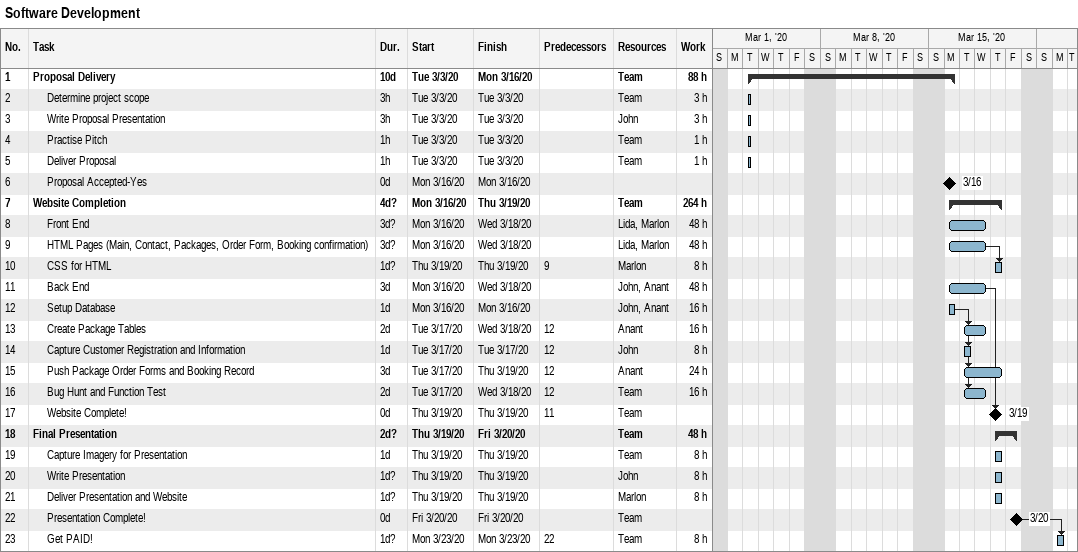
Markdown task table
Software Development

| ID | Level | Task | Duration | Start | Finish | Predecessors | Resources | Work (h) |
|---|---|---|---|---|---|---|---|---|
| 1 | 1 | **Proposal Delivery** | 10d | 2020-03-03 | 2020-03-16 |  | Team | 88 |
| 2 | 2 | Determine project scope | 3h | 2020-03-03 | 2020-03-03 |  | Team | 3 |
| 3 | 2 | Write Proposal Presentation | 3h | 2020-03-03 | 2020-03-03 |  | John | 3 |
| 4 | 2 | Practise Pitch | 1h | 2020-03-03 | 2020-03-03 |  | Team | 1 |
| 5 | 2 | Deliver Proposal | 1h | 2020-03-03 | 2020-03-03 |  | Team | 1 |
| 6 | 2 | Proposal Accepted-Yes | 0d | 2020-03-16 | 2020-03-16 |  |  |  |
| 7 | 1 | **Website Completion** | 4d? | 2020-03-16 | 2020-03-19 |  | Team | 264 |
| 8 | 2 | Front End | 3d? | 2020-03-16 | 2020-03-18 |  | Lida, Marlon | 48 |
| 9 | 2 | HTML Pages (Main, Contact, Packages, Order Form, Booking confirmation) | 3d? | 2020-03-16 | 2020-03-18 |  | Lida, Marlon | 48 |
| 10 | 2 | CSS for HTML | 1d? | 2020-03-19 | 2020-03-19 | 9 | Marlon | 8 |
| 11 | 2 | Back End | 3d | 2020-03-16 | 2020-03-18 |  | John, Anant | 48 |
| 12 | 2 | Setup Database | 1d | 2020-03-16 | 2020-03-16 |  | John, Anant | 16 |
| 13 | 2 | Create Package Tables | 2d | 2020-03-17 | 2020-03-18 | 12 | Anant | 16 |
| 14 | 2 | Capture Customer Registration and Information | 1d | 2020-03-17 | 2020-03-17 | 12 | John | 8 |
| 15 | 2 | Push Package Order Forms and Booking Record | 3d | 2020-03-17 | 2020-03-19 | 12 | Anant | 24 |
| 16 | 2 | Bug Hunt and Function Test | 2d | 2020-03-17 | 2020-03-18 | 12 | Team | 16 |
| 17 | 2 | Website Complete! | 0d | 2020-03-19 | 2020-03-19 | 11 | Team |  |
| 18 | 1 | **Final Presentation** | 2d? | 2020-03-19 | 2020-03-20 |  | Team | 48 |
| 19 | 2 | Capture Imagery for Presentation | 1d | 2020-03-19 | 2020-03-19 |  | Team | 8 |
| 20 | 2 | Write Presentation | 1d? | 2020-03-19 | 2020-03-19 |  | John | 8 |
| 21 | 2 | Deliver Presentation and Website | 1d? | 2020-03-19 | 2020-03-19 |  | Marlon | 8 |
| 22 | 2 | Presentation Complete! | 0d | 2020-03-20 | 2020-03-20 |  | Team |  |
| 23 | 2 | Get PAID! | 1d? | 2020-03-23 | 2020-03-23 | 22 | Team | 8 |
